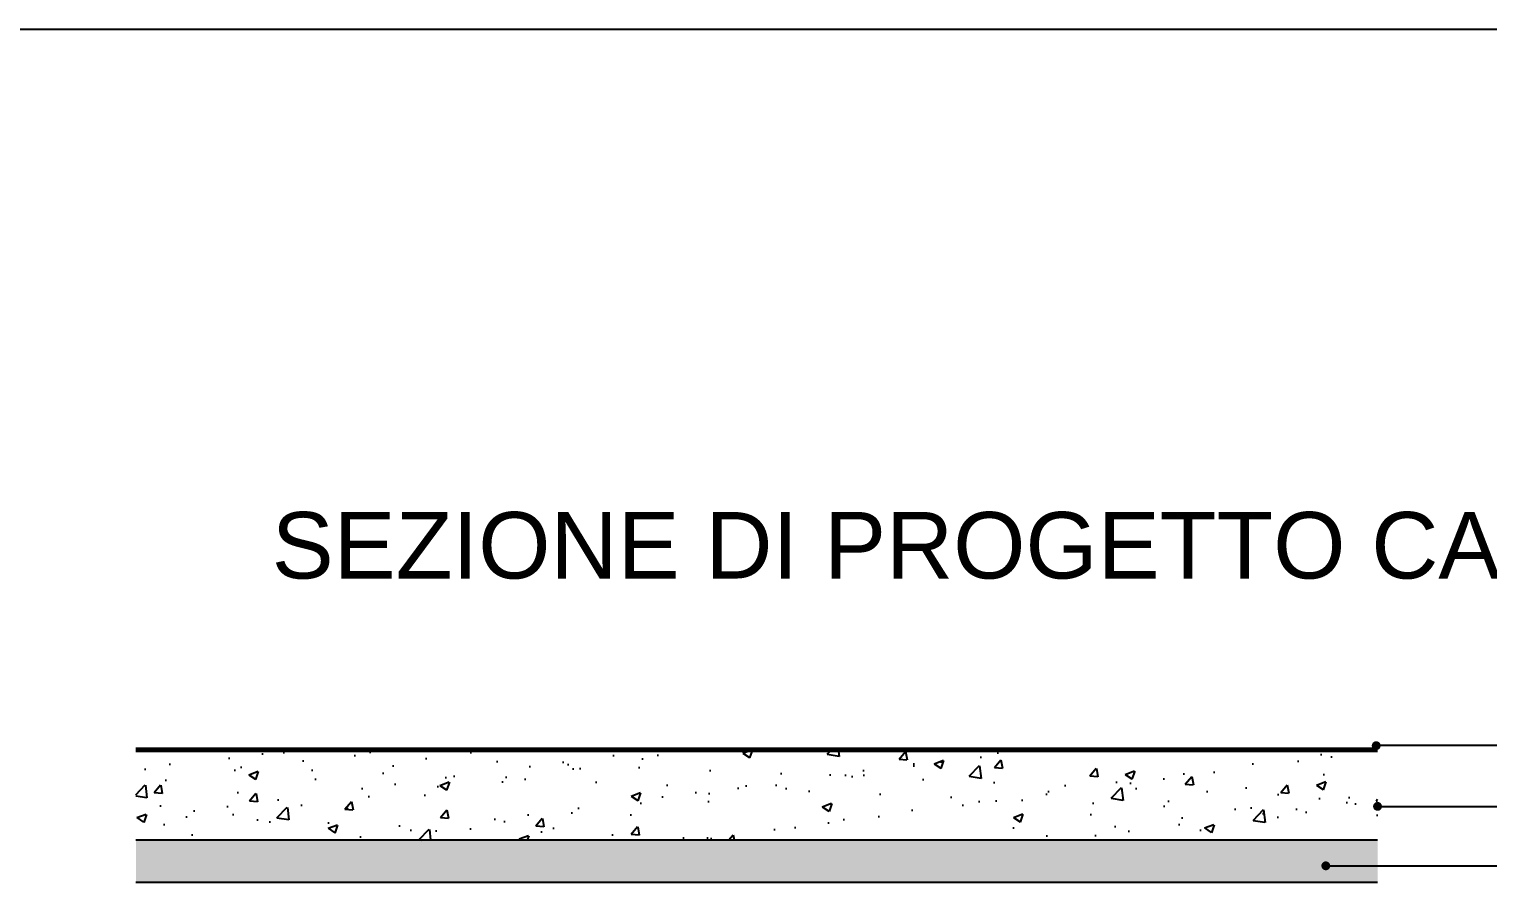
# Model space of a CAD drawing. Header units: millimetres. Extents: x 4085 to 4872, y 1447 to 1654.
# Drawn here: x 4406.11 to 4415.98, y 1647.76 to 1653.54 of the extents above; entities that cross this region are included whole.
import ezdxf

# ---------------------------------------------------------------- set-up
doc = ezdxf.new("R2010")
doc.units = ezdxf.units.MM
for name, color, linetype in [('04', 1, 'Continuous'), ('RETINI', 253, 'Continuous'), ('scritte', 6, 'Continuous'), ('SEZIONI', 5, 'Continuous'), ('TESTO', 252, 'Continuous')]:
    doc.layers.add(name, color=color, linetype=linetype)
doc.styles.get("Standard").update_dxf_attribs({"font": 'arial.ttf'})

msp = doc.modelspace()

# ---------------------------------------------------------------- hatches: boundary and pattern name
at = {"layer": 'RETINI'}
h = msp.add_hatch(dxfattribs=at)
h.set_pattern_fill('ANSI31', color=256, scale=0.06, angle=315, style=0)
h.set_pattern_definition([(0, (1691.037359, -2224.194623), (3e-18, 0.0075), [])])
h.paths.add_polyline_path([(4415.2335, 1648.6504), (4415.2335, 1648.6712), (4406.8335, 1648.6712), (4406.8335, 1648.6504)])
h = msp.add_hatch(dxfattribs=at)
h.set_pattern_fill('AR-CONC', color=256, scale=0.09, style=0)
h.set_pattern_definition([(50, (1691.03736, -2224.1946), (0.645534164, -0.05647692), [0.0675, -0.7425]), (355, (1691.03736, -2224.1946), (-0.1248762, 0.67697292), [0.054, -0.594]), (100.4514, (1691.09115, -2224.1993), (0.52065844, 0.62049559), [0.05736617, -0.6310279]), (46.1842, (1691.03736, -2224.0146), (0.96051694, -0.14896711), [0.10125, -1.11375]), (96.6356, (1691.1174, -2224.027), (0.84119643, 0.87670608), [0.08604926, -0.9465417]), (351.1842, (1691.0374, -2224.0146), (0.84119575, 0.87670674), [0.081, -0.891]), (21, (1691.12736, -2224.0596), (0.537216347, -0.362357), [0.0675, -0.7425]), (326, (1691.12736, -2224.0596), (0.2189838, 0.65263504), [0.054, -0.594]), (71.4514, (1691.1721, -2224.0898), (0.756200366, 0.29027745), [0.05736617, -0.6310279]), (37.5, (1691.03736, -2224.19462), (0.01094387, 0.299604468), [0, -0.5868, 0, -0.603, 0, -0.59625]), (7.5, (1691.03736, -2224.19462), (0.236762584, 0.35497054), [0, -0.3438, 0, -0.5733, 0, -0.22725]), (327.5, (1690.83666, -2224.19462), (0.480440193, -0.020299385), [0, -0.225, 0, -0.702, 0, -0.9315]), (317.5, (1690.74666, -2224.19462), (0.524867552, 0.090094484), [0, -0.2925, 0, -0.4662, 0, -0.6615])])
h.paths.add_polyline_path([(4406.8335, 1648.6504), (4406.8335, 1648.0504), (4415.2335, 1648.0504), (4415.2335, 1648.6504)])
h = msp.add_hatch(dxfattribs=at)
h.set_pattern_fill('AR-SAND', color=256, scale=0.048, style=0)
h.set_pattern_definition([(37.5, (1691.03736, -2224.19462), (-0.0030236812, 0.0924875409), [0, -0.07296, 0, -0.0816, 0, -0.078]), (7.5, (1691.03736, -2224.19462), (0.084949282, 0.135463011), [0, -0.03936, 0, -0.06576, 0, -0.0252]), (327.5, (1690.97832, -2224.19462), (0.1494788094, 0.0002716346), [0, -0.024, 0, -0.0864, 0, -0.1128]), (317.5, (1690.97832, -2224.19462), (0.144294077, 0.042128427), [0, -0.012, 0, -0.05664, 0, -0.0648])])
h.paths.add_polyline_path([(4406.8335, 1648.0504), (4406.8335, 1647.7664), (4415.2335, 1647.7664), (4415.2335, 1648.0504)])

# ---------------------------------------------------------------- linework, layer by layer
at = {"color": 0, "linetype": 'ByBlock', "const_width": 0.03}
for points in [[(4415.2386, 1648.6951, 1), (4415.2104, 1648.6849, 1)], [(4415.2478, 1648.2745, 1), (4415.2193, 1648.2839, 1)], [(4414.8957, 1647.8686, 1), (4414.8713, 1647.8859, 1)]]:
    msp.add_lwpolyline(points, format="xyb", close=True, dxfattribs=at)
at = {"layer": '04'}
msp.add_lwpolyline([(4384.9993, 1653.5375), (4503.8993, 1653.5375), (4503.8993, 1569.4375), (4384.9993, 1569.4375)], close=True, dxfattribs=at)
at = {"layer": 'SEZIONI'}
for p, q in [((4415.2335, 1648.6712), (4406.8335, 1648.6712)), ((4415.2335, 1648.6504), (4406.8335, 1648.6504)), ((4415.2335, 1648.0504), (4406.8335, 1648.0504))]:
    msp.add_line(p, q, dxfattribs=at)
msp.add_lwpolyline([(4406.8335, 1647.7664), (4415.2335, 1647.7664)], dxfattribs=at)
at = {"layer": 'TESTO', "linetype": 'Continuous'}
for p, q in [((4415.2252, 1648.6939), (4419.0386, 1648.6939)), ((4415.2338, 1648.278), (4421.9814, 1648.278)), ((4414.8835, 1647.8772), (4420.6242, 1647.8772))]:
    msp.add_line(p, q, dxfattribs=at)

# ---------------------------------------------------------------- texts
at = {"layer": 'scritte', "insert": (4407.7523, 1650.2709), "char_height": 0.45, "attachment_point": 1}
msp.add_mtext_dynamic_manual_height_columns('SEZIONE DI PROGETTO CAMMINAMENTI', width=66.145037, gutter_width=12.5, heights=[0], dxfattribs=at)

doc.saveas('drawing.dxf')
